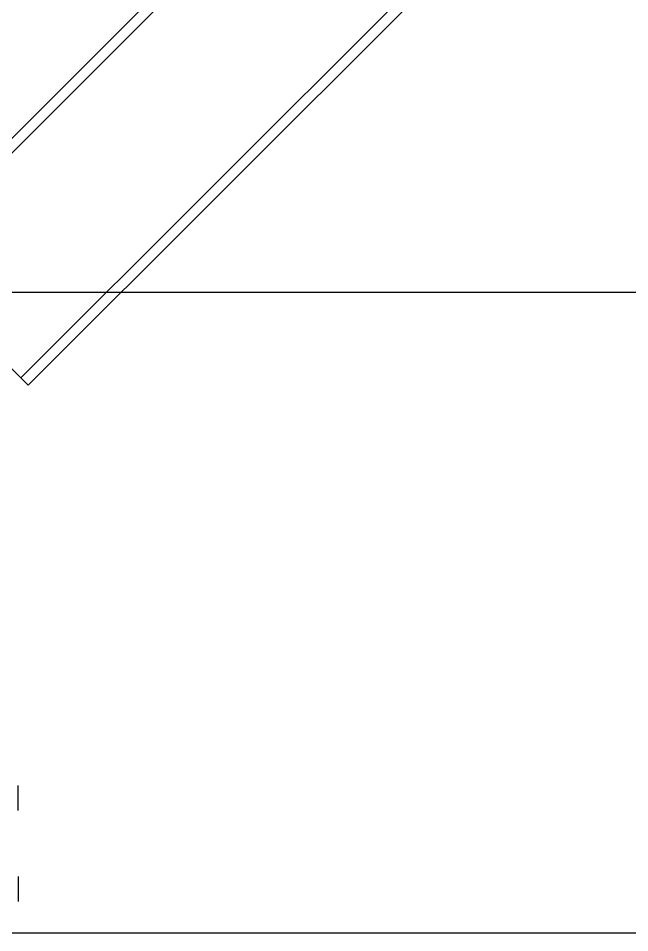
# Model space of a CAD drawing. Extents: x 14204718 to 16986381, y -1556765 to -15898.
# Drawn here: x 14907947 to 14908806, y -226481 to -225196 of the extents above; entities that cross this region are included whole.
import ezdxf

# ---------------------------------------------------------------- set-up
doc = ezdxf.new("R2010")
doc.units = 0
doc.header["$LTSCALE"] = 1000
doc.header["$MEASUREMENT"] = 0
doc.layers.add('02___PRT_ALL_AXES', color=7, linetype='Continuous')
doc.layers.add('JZ_0', color=7, linetype='Continuous')

# ---------------------------------------------------------------- blocks, each defined once
blk = doc.blocks.new('抗震大样1')
at = {"color": 2, "linetype": 'Continuous'}
for p, q in [((2821.2, -3571.3), (6158.1, -234.4)), ((6172.8, -249), (2835.9, -3586)), ((6407.8, -484), (3070.8, -3820.9)), ((6422.4, -498.7), (3085.5, -3835.6)), ((2821.2, -3571.3), (3085.5, -3835.6))]:
    blk.add_line(p, q, dxfattribs=at)
at = {"layer": '02___PRT_ALL_AXES', "color": 3, "linetype": 'Continuous'}
for p, q in [((3065.5, -4688.8), (3065.5, -4638.9)), ((3065.5, -4821.7), (3065.5, -4871.6))]:
    blk.add_line(p, q, dxfattribs=at)

msp = doc.modelspace()

# ---------------------------------------------------------------- linework, layer by layer
at = {"layer": 'JZ_0', "color": 8}
for p, q in [((14904849.7, -225580.8), (14922082.6, -225580.8)), ((14904849.7, -226480.8), (14922082.6, -226480.8))]:
    msp.add_line(p, q, dxfattribs=at)

# ---------------------------------------------------------------- block references
at = {"xscale": 0.7, "yscale": 0.7, "zscale": 0.7}
msp.add_blockref('抗震大样1', (14905800.9, -223026.8), dxfattribs=at)

doc.saveas('drawing.dxf')
